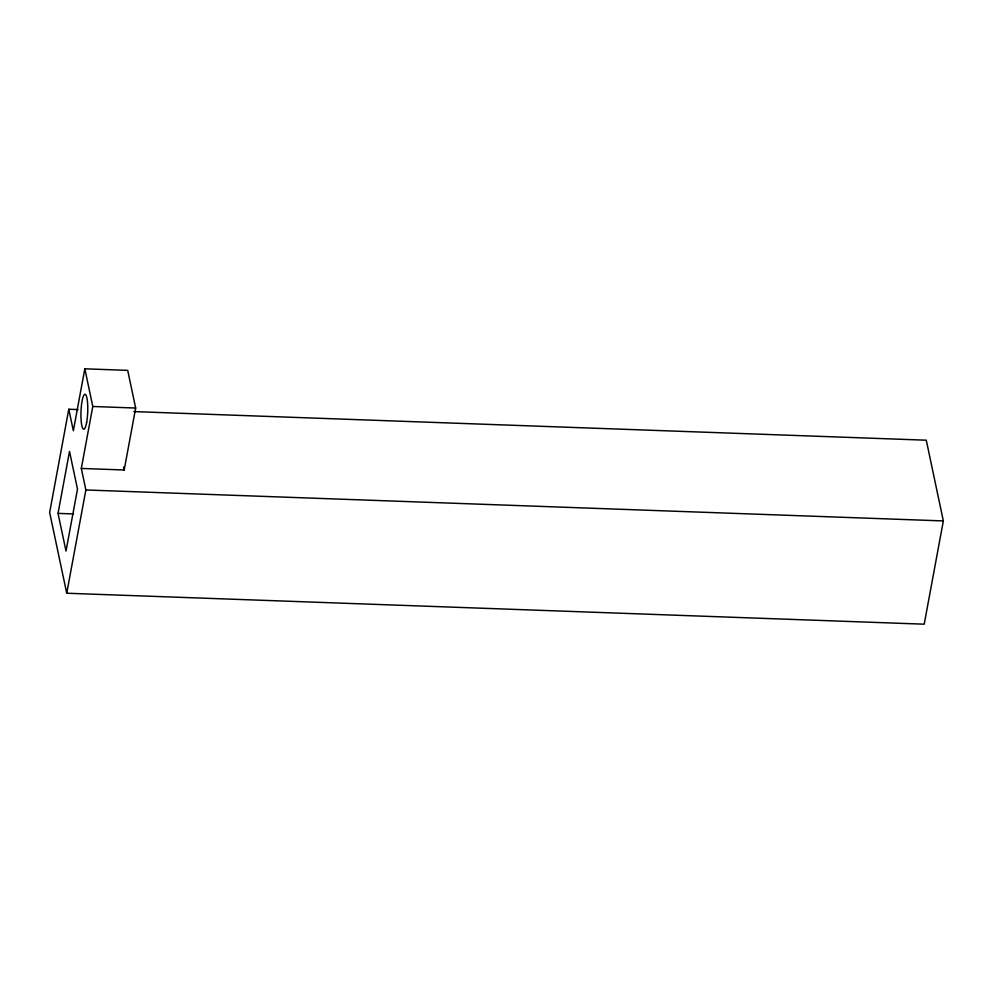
<?xml version="1.0" encoding="UTF-8"?>
<svg xmlns="http://www.w3.org/2000/svg" width="993" height="993" viewBox="0 0 993 993"><rect width="100%" height="100%" fill="white"/><g stroke="black" fill="none" stroke-linecap="round" stroke-linejoin="round"><path stroke-width="1.49" d="M78.075 409.575L68.79 409.24L49.65 512.5L66.73 593.231L924.21 624.187L943.35 520.928L926.27 440.197L133.794 411.586M58.028 513.381L69.51 451.418L77.491 489.09L66.01 551.053L58.028 513.381L73.482 513.94M84.827 368.813L92.796 406.485L81.314 468.435L124.187 469.987L135.669 408.036L127.7 370.364L84.827 368.813L73.345 430.763L68.79 409.24M66.73 593.231L85.87 489.971L81.314 468.435M92.796 406.485L135.669 408.036M85.87 489.971L943.35 520.928M123.554 466.971L124.187 469.987M86.627 422.509A17.489 3.364 -87.9 0 0 85.423 394.432A17.489 3.364 -87.9 0 0 81.004 418.289A17.489 3.364 -87.9 0 0 86.627 422.509"/></g></svg>
